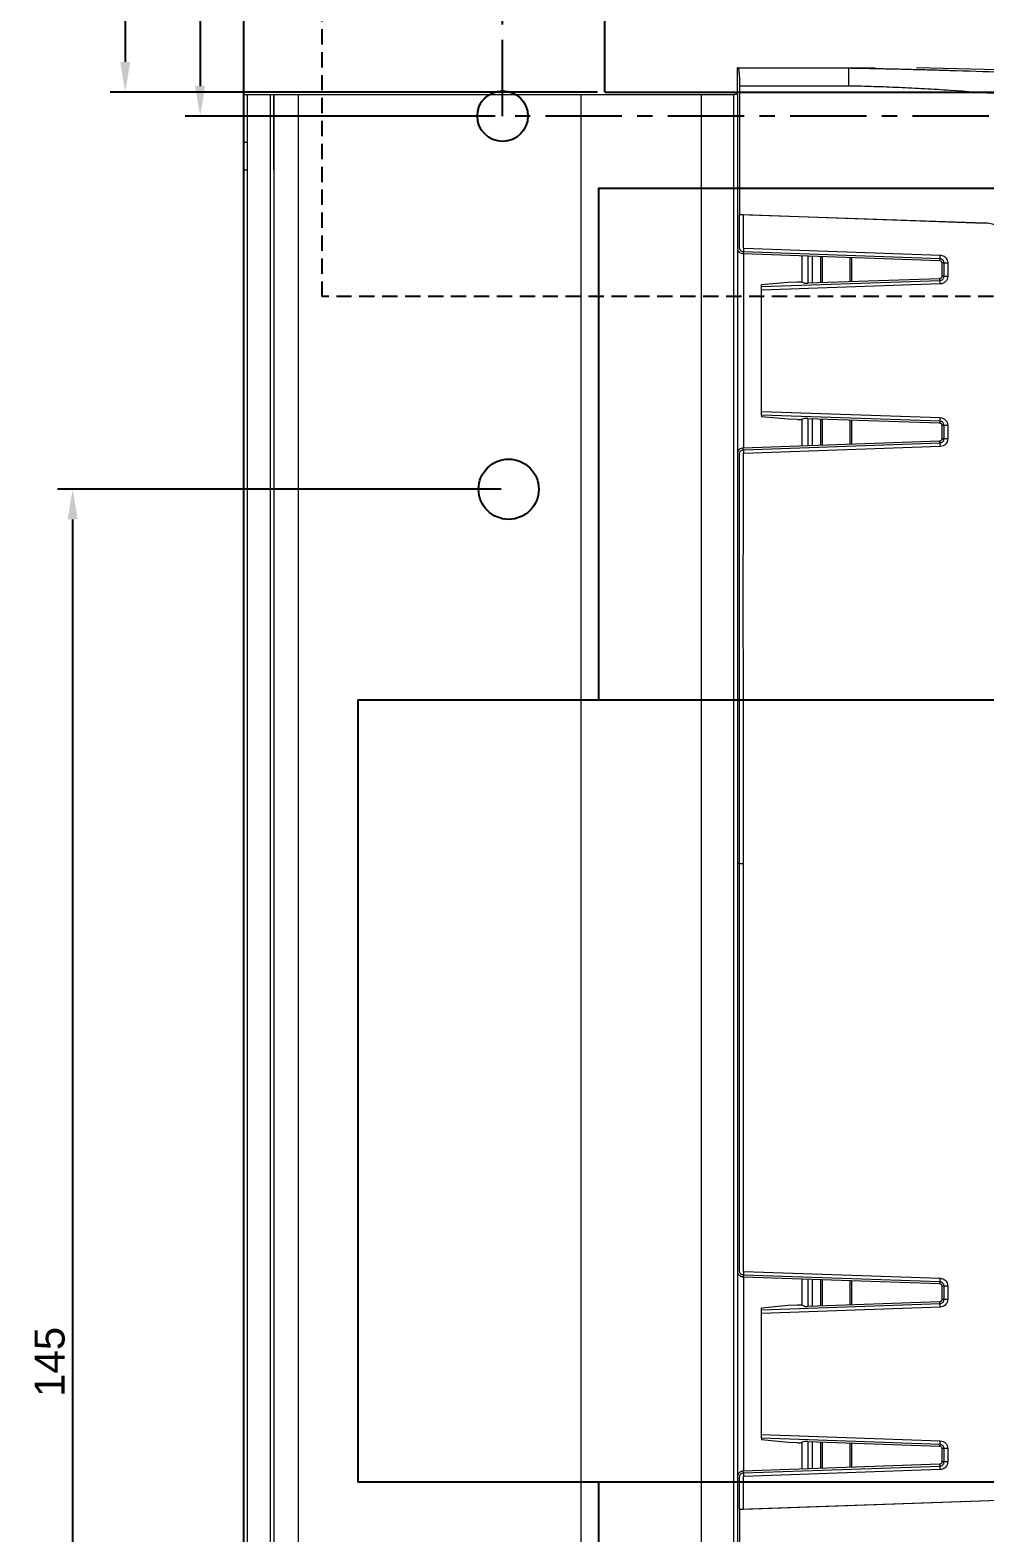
# Model space of a CAD drawing. Header units: millimetres. Extents: x -829 to 2887, y -460 to 1788.
# Drawn here: x 39.7 to 119.1, y 480.8 to 605.7 of the extents above; entities that cross this region are included whole.
import ezdxf

# ---------------------------------------------------------------- set-up
doc = ezdxf.new("R2010")
doc.units = ezdxf.units.MM
doc.linetypes.add('CENTER', pattern=[10.16, 6.35, -1.27, 1.27, -1.27])
doc.linetypes.add('HIDDEN', pattern=[1.905, 1.27, -0.635])
for name, color, linetype in [('CENTRO', 7, 'CENTER'), ('COTA', 1, 'Continuous'), ('Inversor', 4, 'Continuous'), ('Trafo12V', 2, 'Continuous')]:
    doc.layers.add(name, color=color, linetype=linetype)
doc.styles.get("Standard").update_dxf_attribs({"font": 'arial.ttf'})
doc.dimstyles.new('ISO-25', dxfattribs={"dimtxt": 2.5, "dimasz": 2.5, "dimexe": 1.25, "dimexo": 0.625, "dimtad": 1, "dimtxsty": 'Standard', "dimcen": 2.5, "dimadec": 0, "dimazin": 0, "dimtfac": 1, "dimtmove": 0, "dimatfit": 3, "dimfxl": 1, "dimarcsym": 0})

# ---------------------------------------------------------------- blocks, each defined once
blk = doc.blocks.new('*D158')
at = {"layer": 'COTA', "color": 0, "lineweight": -2}
for p, q in [((78.88, 567.54), (42.02, 567.54)), ((43.27, 565.04), (43.27, 425.04)), ((56.88, 422.54), (42.02, 422.54))]:
    blk.add_line(p, q, dxfattribs=at)
at = {"layer": 'COTA', "color": 0}
for points in [[(43.69, 565.04), (42.86, 565.04), (43.27, 567.54)], [(42.86, 425.04), (43.69, 425.04), (43.27, 422.54)]]:
    blk.add_solid(points, dxfattribs=at)
at = {"layer": 'Defpoints', "color": 0}
for p in [(79.5, 567.54), (43.27, 422.54), (57.5, 422.54)]:
    blk.add_point(p, dxfattribs=at)
at = {"layer": 'COTA', "color": 0, "insert": (41.37, 495.04), "char_height": 2.5, "attachment_point": 5, "rotation": 90}
blk.add_mtext('145', dxfattribs=at)
blk = doc.blocks.new('*D183')
at = {"layer": 'COTA', "color": 0, "lineweight": -2}
for p, q in [((86.88, 852.54), (46.39, 852.54)), ((47.64, 850.04), (47.64, 603.04)), ((86.88, 600.54), (46.39, 600.54))]:
    blk.add_line(p, q, dxfattribs=at)
at = {"layer": 'COTA', "color": 0}
for points in [[(48.06, 850.04), (47.23, 850.04), (47.64, 852.54)], [(47.23, 603.04), (48.06, 603.04), (47.64, 600.54)]]:
    blk.add_solid(points, dxfattribs=at)
at = {"layer": 'Defpoints', "color": 0}
for p in [(87.5, 852.54), (47.64, 600.54), (87.5, 600.54)]:
    blk.add_point(p, dxfattribs=at)
at = {"layer": 'COTA', "color": 0, "insert": (45.74, 726.54), "char_height": 2.5, "attachment_point": 5, "rotation": 90}
blk.add_mtext('252', dxfattribs=at)
blk = doc.blocks.new('*D192')
at = {"layer": 'COTA', "color": 0, "lineweight": -2}
for p, q in [((78.38, 733.54), (52.62, 733.54)), ((53.87, 731.04), (53.87, 601.04)), ((78.38, 598.54), (52.62, 598.54))]:
    blk.add_line(p, q, dxfattribs=at)
at = {"layer": 'COTA', "color": 0}
for points in [[(54.28, 731.04), (53.45, 731.04), (53.87, 733.54)], [(53.45, 601.04), (54.28, 601.04), (53.87, 598.54)]]:
    blk.add_solid(points, dxfattribs=at)
at = {"layer": 'Defpoints', "color": 0}
for p in [(79, 733.54), (53.87, 598.54), (79, 598.54)]:
    blk.add_point(p, dxfattribs=at)
at = {"layer": 'COTA', "color": 0, "insert": (51.96, 666.04), "char_height": 2.5, "attachment_point": 5, "rotation": 90}
blk.add_mtext('135', dxfattribs=at)

msp = doc.modelspace()

# ---------------------------------------------------------------- linework, layer by layer
for q in [(87.502, 852.541), (182.502, 600.541)]:
    msp.add_line((87.502, 600.541), q)
msp.add_lwpolyline([(57.502, 422.541), (57.502, 922.541), (557.502, 922.541), (557.502, 422.541)], close=True)
at = {"linetype": 'HIDDEN'}
msp.add_lwpolyline([(64.002, 583.541), (64.002, 883.541), (236.002, 883.541), (236.002, 583.541)], close=True, dxfattribs=at)
msp.add_circle((79.002, 598.541), 2.1)
at = {"layer": 'CENTRO'}
for p, q in [((79.002, 598.541), (79.002, 868.541)), ((221.002, 598.541), (79.002, 598.541))]:
    msp.add_line(p, q, dxfattribs=at)
at = {"layer": 'Inversor', "linetype": 'Continuous', "lineweight": 15}
for p, q in [((98.502, 602.541), (98.502, 600.541)), ((98.558, 602.541), (98.502, 602.541)), ((98.558, 602.541), (107.775, 602.541)), ((107.775, 602.541), (107.774, 602.541)), ((107.775, 602.541), (109.971, 602.541)), ((98.726, 590.375), (98.726, 601.041)), ((107.78, 601.041), (98.726, 601.041)), ((57.802, 600.341), (59.699, 600.341)), ((59.699, 600.341), (59.999, 600.341)), ((59.699, 600.341), (59.699, 472.541)), ((60, 600.341), (59.999, 600.341)), ((59.999, 600.341), (59.999, 472.541)), ((60, 596.341), (60, 600.341)), ((60, 600.341), (60.001, 600.341)), ((60.001, 600.341), (60.001, 596.341)), ((60.001, 600.341), (60.001, 600.341)), ((60.001, 600.341), (62.001, 600.341)), ((60.001, 600.341), (60.001, 472.541)), ((62.001, 600.341), (85.503, 600.341)), ((62.001, 600.341), (62.001, 472.541)), ((85.503, 600.341), (95.503, 600.341)), ((85.503, 600.341), (85.503, 472.541)), ((95.503, 600.341), (98.215, 600.341)), ((95.503, 600.341), (95.503, 472.541)), ((98.515, 600.341), (98.215, 600.341)), ((98.215, 472.541), (98.215, 600.341)), ((98.502, 600.341), (98.502, 600.541)), ((98.515, 600.341), (98.515, 472.541)), ((57.802, 596.341), (57.502, 596.341)), ((60.001, 596.341), (60, 596.341)), ((57.502, 594.091), (57.802, 594.091)), ((98.684, 590.343), (98.726, 590.375)), ((98.726, 590.375), (119.084, 589.663)), ((98.989, 590.357), (119.081, 589.654)), ((119.081, 589.654), (119.084, 589.663)), ((99.029, 587.26), (98.984, 587.118)), ((98.984, 587.118), (115.309, 586.548)), ((99.015, 587.117), (99.015, 570.966)), ((115.354, 586.69), (99.029, 587.26)), ((99.046, 587.559), (115.371, 586.989)), ((103.902, 584.716), (103.902, 586.946)), ((104.402, 584.654), (104.402, 586.929)), ((104.716, 586.918), (104.716, 584.665)), ((115.354, 586.69), (115.309, 586.548)), ((115.502, 586.348), (115.502, 585.235)), ((115.684, 586.348), (115.502, 586.348)), ((115.684, 586.348), (115.989, 586.348)), ((115.684, 585.235), (115.684, 586.348)), ((115.989, 586.348), (115.989, 585.235)), ((100.502, 584.374), (115.354, 584.892)), ((115.371, 584.594), (100.502, 584.075)), ((100.502, 584.374), (100.502, 584.518)), ((100.502, 584.075), (100.502, 584.374)), ((104.079, 584.663), (103.802, 584.745)), ((115.309, 585.035), (104.377, 584.653)), ((115.354, 584.892), (115.309, 585.035)), ((115.684, 585.235), (115.502, 585.235)), ((115.684, 585.235), (115.989, 585.235)), ((100.502, 574.008), (100.502, 584.075)), ((100.502, 573.709), (100.502, 574.008)), ((100.502, 574.008), (115.371, 573.489)), ((100.502, 573.709), (100.502, 573.565)), ((115.354, 573.19), (100.502, 573.709)), ((104.079, 573.42), (103.802, 573.338)), ((103.902, 571.136), (103.902, 573.367)), ((104.377, 573.43), (115.309, 573.048)), ((104.402, 571.154), (104.402, 573.429)), ((104.716, 573.418), (104.716, 571.165)), ((115.354, 573.19), (115.309, 573.048)), ((115.502, 572.848), (115.502, 571.735)), ((115.684, 572.848), (115.502, 572.848)), ((115.989, 572.848), (115.684, 572.848)), ((115.684, 571.735), (115.684, 572.848)), ((115.989, 572.848), (115.989, 571.735)), ((115.309, 571.535), (98.984, 570.965)), ((99.029, 570.822), (98.984, 570.965)), ((99.029, 570.822), (115.354, 571.392)), ((115.371, 571.094), (99.046, 570.524)), ((115.354, 571.392), (115.309, 571.535)), ((115.684, 571.735), (115.502, 571.735)), ((98.989, 536.434), (98.684, 536.434)), ((98.984, 502.118), (115.309, 501.548)), ((99.015, 502.117), (99.015, 485.966)), ((115.354, 501.69), (99.029, 502.26)), ((99.046, 502.559), (115.371, 501.989)), ((103.902, 499.716), (103.902, 501.946)), ((104.402, 499.654), (104.402, 501.929)), ((104.716, 501.918), (104.716, 499.665)), ((115.354, 501.69), (115.309, 501.548)), ((115.502, 501.348), (115.502, 500.235)), ((115.684, 501.348), (115.502, 501.348)), ((115.989, 501.348), (115.684, 501.348)), ((115.684, 500.235), (115.684, 501.348)), ((115.989, 501.348), (115.989, 500.235)), ((100.502, 499.374), (115.354, 499.892)), ((115.371, 499.594), (100.502, 499.075)), ((100.502, 499.374), (100.502, 499.518)), ((104.079, 499.663), (103.802, 499.745)), ((115.309, 500.035), (104.377, 499.653)), ((115.354, 499.892), (115.309, 500.035)), ((115.684, 500.235), (115.502, 500.235)), ((115.989, 500.235), (115.684, 500.235)), ((100.502, 499.075), (100.502, 499.374)), ((100.502, 489.008), (100.502, 499.075)), ((100.502, 488.709), (100.502, 489.008)), ((100.502, 489.008), (115.371, 488.489)), ((100.502, 488.709), (100.502, 488.565)), ((115.354, 488.19), (100.502, 488.709)), ((104.079, 488.42), (103.802, 488.338)), ((103.902, 486.136), (103.902, 488.367)), ((104.377, 488.43), (115.309, 488.048)), ((104.402, 486.154), (104.402, 488.429)), ((104.716, 488.418), (104.716, 486.165)), ((115.354, 488.19), (115.309, 488.048)), ((115.502, 487.848), (115.502, 486.735)), ((115.684, 487.848), (115.502, 487.848)), ((115.989, 487.848), (115.684, 487.848)), ((115.684, 486.735), (115.684, 487.848)), ((115.989, 487.848), (115.989, 486.735)), ((115.309, 486.535), (98.984, 485.965)), ((99.029, 485.822), (98.984, 485.965)), ((99.029, 485.822), (115.354, 486.392)), ((115.371, 486.094), (99.046, 485.524)), ((115.354, 486.392), (115.309, 486.535)), ((115.684, 486.735), (115.502, 486.735)), ((115.989, 486.735), (115.684, 486.735)), ((124.057, 483.662), (98.726, 482.777)), ((124.054, 483.67), (98.989, 482.795)), ((98.726, 482.777), (98.684, 482.809)), ((98.726, 470.541), (98.726, 482.777))]:
    msp.add_line(p, q, dxfattribs=at)
at = {"layer": 'Inversor', "linetype": 'Continuous', "lineweight": 0}
for p, q in [((57.502, 600.341), (57.802, 600.341)), ((57.502, 472.541), (57.502, 600.341)), ((57.802, 472.541), (57.802, 600.341)), ((105.426, 586.893), (105.426, 584.69)), ((105.567, 586.888), (105.567, 584.694)), ((107.858, 586.808), (107.858, 584.774)), ((108.002, 586.803), (108.002, 584.78)), ((102.741, 584.728), (100.502, 584.518)), ((103.505, 584.755), (102.741, 584.728)), ((102.741, 573.354), (100.502, 573.565)), ((103.505, 573.328), (102.741, 573.354)), ((105.426, 573.393), (105.426, 571.19)), ((105.567, 573.388), (105.567, 571.194)), ((107.858, 573.308), (107.858, 571.275)), ((108.002, 573.303), (108.002, 571.28)), ((115.989, 571.735), (115.684, 571.735)), ((99.029, 502.26), (98.984, 502.118)), ((105.426, 501.893), (105.426, 499.69)), ((105.567, 501.888), (105.567, 499.694)), ((107.858, 501.808), (107.858, 499.774)), ((108.002, 501.803), (108.002, 499.78)), ((102.741, 499.728), (100.502, 499.518)), ((103.505, 499.755), (102.741, 499.728)), ((102.741, 488.354), (100.502, 488.565)), ((103.505, 488.328), (102.741, 488.354)), ((105.426, 488.393), (105.426, 486.19)), ((105.567, 488.388), (105.567, 486.194)), ((107.858, 488.308), (107.858, 486.274)), ((108.002, 488.303), (108.002, 486.279))]:
    msp.add_line(p, q, dxfattribs=at)
at = {"layer": 'Inversor', "linetype": 'Continuous', "lineweight": 15}
for centre, radius, start, end in [((100.608, -71.972), 674.634, 87.384301, 88.913396), ((118.977, 586.666), 2.991, 13.91929, 87.99213), ((95.352, 587.622), 3.695, 354.39057, 359.03068), ((111.678, 587.051), 3.694, 354.38973, 359.03153), ((111.676, 584.531), 3.695, 0.96932, 5.60943), ((111.676, 573.552), 3.695, 354.39057, 359.03068), ((95.352, 570.461), 3.695, 0.96932, 5.60943), ((95.352, 502.622), 3.695, 354.39057, 359.03068), ((111.676, 502.052), 3.695, 354.39057, 359.03068), ((111.678, 499.531), 3.694, 0.96847, 5.61027), ((111.675, 488.552), 3.696, 354.3912, 359.03005), ((95.353, 485.461), 3.694, 0.96847, 5.61027), ((111.677, 486.031), 3.694, 0.96939, 5.61002)]:
    msp.add_arc(centre, radius, start, end, dxfattribs=at)
at = {"layer": 'Inversor', "linetype": 'Continuous', "lineweight": 0}
msp.add_arc((111.676, 571.031), 3.695, 0.96932, 5.60943, dxfattribs=at)
at = {"layer": 'Inversor', "linetype": 'Continuous', "lineweight": 15}
msp.add_ellipse((60, 596.341), major_axis=(0, 2.25), ratio=0.0002277, start_param=1.5707963, end_param=4.712389, dxfattribs=at)
at = {"layer": 'Inversor', "linetype": 'Continuous', "lineweight": 0}
for centre, major_axis, start_param, end_param in [((103.512, 584.729), (0.3, 0.01), 0.2588863, 1.5925446), ((104.369, 584.679), (0.3, 0.01), 3.4004789, 4.7341372), ((103.512, 573.354), (0.3, -0.01), 4.6906407, 6.024299), ((104.369, 573.404), (0.3, -0.01), 1.5490481, 2.8827064), ((103.512, 499.729), (0.3, 0.01), 0.2588863, 1.5925446), ((104.369, 499.679), (0.3, 0.01), 3.4004789, 4.7341372), ((103.512, 488.354), (0.3, -0.01), 4.6906407, 6.024299), ((104.369, 488.404), (0.3, -0.01), 1.5490481, 2.8827064)]:
    msp.add_ellipse(centre, major_axis=major_axis, ratio=0.0882808, start_param=start_param, end_param=end_param, dxfattribs=at)
at = {"layer": 'Inversor', "linetype": 'Continuous', "lineweight": 15}
for points, knots in [([(98.726, 601.041), (98.724, 601.21), (98.72, 601.546), (98.692, 601.994), (98.649, 602.334), (98.602, 602.515), (98.57, 602.534), (98.558, 602.541)], [0, 0, 0, 0, 0.2136801, 0.4273335, 0.6413594, 0.8561563, 1, 1, 1, 1]), ([(107.78, 601.041), (107.783, 601.217), (107.785, 601.407), (107.786, 601.775), (107.786, 601.952), (107.784, 602.245), (107.782, 602.36), (107.778, 602.507), (107.776, 602.54), (107.774, 602.541)], [0, 0, 0, 0, 0.25, 0.25, 0.5, 0.5, 0.75, 0.75, 1, 1, 1, 1]), ([(107.774, 602.541), (108.295, 602.532), (109.314, 602.513), (110.809, 602.481), (112.239, 602.448), (113.603, 602.414), (114.901, 602.38), (117.207, 602.314), (120.408, 602.212), (126.1, 601.998), (132.997, 601.679), (141.398, 601.196), (149.627, 600.627), (156.586, 600.063), (162.092, 599.566), (165.771, 599.211), (168.967, 598.886), (171.712, 598.596), (173.556, 598.392), (174.485, 598.288)], [0, 0, 0, 0, 0.0232894, 0.0456064, 0.0669477, 0.0873104, 0.1066914, 0.1250881, 0.1906818, 0.2502362, 0.3805944, 0.5007782, 0.6285203, 0.7513159, 0.814294, 0.876469, 0.91699, 0.9581654, 1, 1, 1, 1]), ([(174.436, 593.276), (173.699, 593.361), (172.368, 593.513), (170.358, 593.754), (168.377, 594.003), (165.691, 594.354), (162.213, 594.831), (158.417, 595.375), (154.174, 596.002), (148.627, 596.827), (142.646, 597.714), (137.084, 598.487), (132.863, 599.041), (128.748, 599.537), (124.525, 599.992), (120.372, 600.376), (116.859, 600.639), (114.072, 600.806), (111.957, 600.91), (109.862, 600.991), (108.472, 601.025), (107.78, 601.041)], [0, 0, 0, 0, 0.0331399, 0.059861, 0.09046, 0.1223214, 0.1808736, 0.2473344, 0.2936304, 0.3725318, 0.4979003, 0.5637623, 0.6233986, 0.6881259, 0.7489395, 0.8131505, 0.874475, 0.9063398, 0.9378797, 0.9690985, 1, 1, 1, 1]), ([(99.029, 587.26), (99.029, 587.26), (98.988, 587.26), (98.908, 587.28), (98.798, 587.345), (98.724, 587.441), (98.683, 587.557), (98.688, 587.999), (98.682, 588.925), (98.683, 589.816), (98.684, 590.343)], [0, 0, 0, 0, 0.0000182, 0.0379246, 0.0733679, 0.1153821, 0.1465379, 0.1841252, 0.5173482, 1, 1, 1, 1]), ([(98.684, 590.343), (98.691, 590.346), (98.705, 590.351), (98.767, 590.357), (98.85, 590.359), (98.929, 590.359), (98.976, 590.357), (98.989, 590.357)], [0, 0, 0, 0, 0.22775424, 0.455575, 0.68265064, 0.90891059, 1, 1, 1, 1]), ([(98.989, 590.357), (98.989, 590.157), (98.989, 589.714), (98.989, 589.109), (98.989, 588.596), (98.989, 588.252), (98.99, 588.023), (98.989, 587.869), (98.99, 587.767), (98.989, 587.698), (98.99, 587.649), (98.987, 587.614), (98.996, 587.589), (99.008, 587.573), (99.026, 587.562), (99.04, 587.56), (99.046, 587.559)], [0, 0, 0, 0, 0.2121149, 0.4694384, 0.6415283, 0.7566201, 0.8335938, 0.8850817, 0.9195123, 0.9425327, 0.9579359, 0.971795, 0.9782326, 0.9857376, 0.992851, 1, 1, 1, 1]), ([(98.515, 587.545), (98.519, 587.511), (98.53, 587.422), (98.611, 587.293), (98.738, 587.182), (98.872, 587.128), (98.956, 587.121), (98.984, 587.118)], [0, 0, 0, 0, 0.14782061, 0.39010335, 0.63563826, 0.87509579, 1, 1, 1, 1]), ([(115.371, 586.989), (115.41, 586.985), (115.521, 586.975), (115.694, 586.902), (115.857, 586.758), (115.968, 586.565), (115.982, 586.42), (115.989, 586.348)], [0, 0, 0, 0, 0.1215331, 0.3391582, 0.5601478, 0.78002, 1, 1, 1, 1]), ([(115.309, 586.548), (115.331, 586.545), (115.376, 586.539), (115.435, 586.502), (115.478, 586.45), (115.499, 586.395), (115.501, 586.361), (115.502, 586.348)], [0, 0, 0, 0, 0.2206721, 0.4411265, 0.6633556, 0.8793737, 1, 1, 1, 1]), ([(115.684, 586.348), (115.684, 586.348), (115.684, 586.387), (115.67, 586.464), (115.614, 586.567), (115.526, 586.644), (115.434, 586.681), (115.375, 586.69), (115.354, 586.69), (115.354, 586.69)], [0, 0, 0, 0, 0.0001139, 0.2196452, 0.4406474, 0.6600383, 0.8793922, 0.9998861, 1, 1, 1, 1]), ([(115.502, 585.235), (115.499, 585.212), (115.495, 585.167), (115.46, 585.107), (115.409, 585.062), (115.355, 585.039), (115.321, 585.036), (115.309, 585.035)], [0, 0, 0, 0, 0.2204923, 0.4408324, 0.6629725, 0.8789571, 1, 1, 1, 1]), ([(115.354, 584.892), (115.354, 584.892), (115.392, 584.892), (115.469, 584.911), (115.57, 584.97), (115.644, 585.061), (115.678, 585.154), (115.684, 585.214), (115.684, 585.235), (115.684, 585.235)], [0, 0, 0, 0, 0.0001139, 0.2197282, 0.4407912, 0.660215, 0.8795691, 0.9998861, 1, 1, 1, 1]), ([(115.989, 585.235), (115.989, 585.069), (115.923, 584.907), (115.696, 584.671), (115.536, 584.6), (115.371, 584.594)], [0, 0, 0, 0, 0.5, 0.5, 1, 1, 1, 1]), ([(115.684, 572.848), (115.684, 572.848), (115.684, 572.887), (115.67, 572.964), (115.614, 573.067), (115.526, 573.144), (115.434, 573.181), (115.375, 573.19), (115.354, 573.19), (115.354, 573.19)], [0, 0, 0, 0, 0.0001139, 0.2196421, 0.4406411, 0.6600289, 0.8794012, 0.9998861, 1, 1, 1, 1]), ([(115.371, 573.489), (115.536, 573.483), (115.696, 573.411), (115.923, 573.176), (115.989, 573.014), (115.989, 572.848)], [0, 0, 0, 0, 0.5, 0.5, 1, 1, 1, 1]), ([(115.309, 573.048), (115.331, 573.045), (115.376, 573.039), (115.435, 573.002), (115.478, 572.949), (115.499, 572.895), (115.501, 572.861), (115.502, 572.848)], [0, 0, 0, 0, 0.2206454, 0.4411434, 0.6633657, 0.8793774, 1, 1, 1, 1]), ([(98.984, 570.965), (98.925, 570.956), (98.811, 570.94), (98.664, 570.845), (98.557, 570.717), (98.528, 570.614), (98.515, 570.566)], [0, 0, 0, 0, 0.2662262, 0.5193335, 0.7756431, 1, 1, 1, 1]), ([(98.684, 536.434), (98.684, 536.634), (98.684, 537.634), (98.684, 541.834), (98.684, 548.239), (98.684, 555.454), (98.684, 560.544), (98.684, 563.948), (98.684, 566.225), (98.684, 567.748), (98.683, 568.766), (98.685, 569.447), (98.682, 569.903), (98.69, 570.238), (98.67, 570.451), (98.706, 570.598), (98.753, 570.688), (98.846, 570.774), (98.947, 570.813), (99.009, 570.822), (99.029, 570.822), (99.029, 570.822)], [0, 0, 0, 0, 0.0173515, 0.0867602, 0.3643941, 0.5730968, 0.7126761, 0.8060255, 0.8684564, 0.9102096, 0.938134, 0.9568093, 0.969299, 0.9776524, 0.9860075, 0.9874612, 0.9907692, 0.9946287, 0.9982095, 0.9999983, 1, 1, 1, 1]), ([(115.502, 571.735), (115.499, 571.712), (115.495, 571.667), (115.46, 571.607), (115.409, 571.562), (115.355, 571.539), (115.321, 571.536), (115.309, 571.535)], [0, 0, 0, 0, 0.2204923, 0.4408324, 0.6629725, 0.8789571, 1, 1, 1, 1]), ([(99.046, 570.524), (99.043, 570.523), (99.033, 570.522), (99.017, 570.516), (99.001, 570.502), (98.99, 570.481), (98.977, 570.09), (99.013, 568.239), (98.948, 560.427), (98.992, 551.902), (98.989, 543.224), (98.99, 539.674), (98.989, 537.244), (98.989, 536.434)], [0, 0, 0, 0, 0.0002713, 0.0009196, 0.0015139, 0.002103, 0.0028717, 0.0354875, 0.165951, 0.6878041, 0.7863705, 0.9287905, 1, 1, 1, 1]), ([(98.989, 536.434), (98.989, 536.234), (98.989, 535.234), (98.989, 531.034), (98.989, 524.685), (98.989, 517.566), (98.989, 512.595), (98.989, 509.271), (98.989, 507.048), (98.989, 505.561), (98.989, 504.567), (98.99, 503.902), (98.989, 503.504), (98.99, 503.129), (98.986, 502.882), (98.99, 502.662), (98.985, 502.623), (98.996, 502.589), (99.008, 502.573), (99.026, 502.562), (99.04, 502.56), (99.046, 502.559)], [0, 0, 0, 0, 0.0176963, 0.0884807, 0.3716167, 0.5794388, 0.7184288, 0.8113844, 0.8735522, 0.9151293, 0.9429364, 0.9615328, 0.9739703, 0.9781296, 0.9947659, 0.9957064, 0.9976465, 0.9981835, 0.9988104, 0.9994034, 1, 1, 1, 1]), ([(115.371, 501.989), (115.41, 501.985), (115.521, 501.975), (115.694, 501.902), (115.857, 501.758), (115.968, 501.565), (115.982, 501.42), (115.989, 501.348)], [0, 0, 0, 0, 0.1215319, 0.3391549, 0.5601221, 0.7799922, 1, 1, 1, 1]), ([(115.309, 501.548), (115.331, 501.545), (115.376, 501.539), (115.435, 501.502), (115.478, 501.449), (115.499, 501.395), (115.501, 501.361), (115.502, 501.348)], [0, 0, 0, 0, 0.2206454, 0.4411434, 0.6633657, 0.8793774, 1, 1, 1, 1]), ([(115.684, 501.348), (115.684, 501.348), (115.684, 501.387), (115.67, 501.464), (115.614, 501.567), (115.526, 501.644), (115.434, 501.681), (115.375, 501.69), (115.354, 501.69), (115.354, 501.69)], [0, 0, 0, 0, 0.0001139, 0.2196421, 0.4406411, 0.6600289, 0.8794012, 0.9998861, 1, 1, 1, 1]), ([(115.502, 500.235), (115.499, 500.212), (115.495, 500.167), (115.46, 500.107), (115.409, 500.062), (115.355, 500.039), (115.321, 500.036), (115.309, 500.035)], [0, 0, 0, 0, 0.2204984, 0.4408446, 0.6629265, 0.8789537, 1, 1, 1, 1]), ([(115.354, 499.892), (115.354, 499.892), (115.392, 499.892), (115.469, 499.911), (115.57, 499.97), (115.644, 500.061), (115.678, 500.154), (115.684, 500.214), (115.684, 500.235), (115.684, 500.235)], [0, 0, 0, 0, 0.0001139, 0.2197282, 0.4407912, 0.660215, 0.8795691, 0.9998861, 1, 1, 1, 1]), ([(115.989, 500.235), (115.987, 500.195), (115.981, 500.084), (115.914, 499.909), (115.775, 499.74), (115.586, 499.623), (115.443, 499.604), (115.371, 499.594)], [0, 0, 0, 0, 0.1214197, 0.339055, 0.5600234, 0.7799459, 1, 1, 1, 1]), ([(115.684, 487.848), (115.684, 487.848), (115.684, 487.887), (115.67, 487.964), (115.614, 488.067), (115.526, 488.144), (115.434, 488.181), (115.375, 488.19), (115.354, 488.19), (115.354, 488.19)], [0, 0, 0, 0, 0.0001139, 0.2196531, 0.4406132, 0.6600119, 0.8793952, 0.9998861, 1, 1, 1, 1]), ([(115.371, 488.489), (115.536, 488.483), (115.696, 488.411), (115.923, 488.176), (115.989, 488.014), (115.989, 487.848)], [0, 0, 0, 0, 0.5, 0.5, 1, 1, 1, 1]), ([(115.309, 488.048), (115.331, 488.045), (115.376, 488.039), (115.435, 488.002), (115.478, 487.949), (115.499, 487.895), (115.501, 487.861), (115.502, 487.848)], [0, 0, 0, 0, 0.2206612, 0.4411249, 0.6634386, 0.8794657, 1, 1, 1, 1]), ([(98.984, 485.965), (98.928, 485.957), (98.815, 485.941), (98.669, 485.85), (98.56, 485.722), (98.529, 485.618), (98.515, 485.569)], [0, 0, 0, 0, 0.255854, 0.511482, 0.7691632, 1, 1, 1, 1]), ([(98.684, 482.809), (98.684, 483.009), (98.684, 483.475), (98.684, 484.12), (98.685, 484.683), (98.683, 485.062), (98.687, 485.338), (98.677, 485.522), (98.734, 485.655), (98.798, 485.738), (98.908, 485.803), (98.988, 485.822), (99.029, 485.822), (99.029, 485.822)], [0, 0, 0, 0, 0.1873673, 0.4370323, 0.6039998, 0.7156682, 0.7903527, 0.8652687, 0.8821272, 0.9250487, 0.9612588, 0.9999814, 1, 1, 1, 1]), ([(115.502, 486.735), (115.499, 486.712), (115.495, 486.667), (115.46, 486.607), (115.409, 486.562), (115.355, 486.539), (115.321, 486.536), (115.309, 486.535)], [0, 0, 0, 0, 0.220503, 0.4407686, 0.6629194, 0.8789512, 1, 1, 1, 1]), ([(115.354, 486.392), (115.354, 486.392), (115.388, 486.41), (115.471, 486.403), (115.569, 486.472), (115.644, 486.56), (115.678, 486.654), (115.684, 486.714), (115.684, 486.735), (115.684, 486.735)], [0, 0, 0, 0, 0.0001274, 0.2197452, 0.4407823, 0.6602096, 0.8795672, 0.9998861, 1, 1, 1, 1]), ([(115.989, 486.735), (115.987, 486.695), (115.981, 486.584), (115.914, 486.409), (115.775, 486.24), (115.586, 486.123), (115.443, 486.104), (115.371, 486.094)], [0, 0, 0, 0, 0.121421, 0.3390303, 0.5600246, 0.7799496, 1, 1, 1, 1]), ([(99.046, 485.524), (99.04, 485.523), (99.026, 485.521), (99.008, 485.51), (98.996, 485.494), (98.985, 485.46), (99.021, 485.064), (98.971, 484.177), (98.983, 483.304), (98.989, 482.795)], [0, 0, 0, 0, 0.0073276, 0.0146187, 0.0223113, 0.0289061, 0.0526991, 0.4474636, 1, 1, 1, 1]), ([(98.989, 482.795), (98.956, 482.794), (98.889, 482.792), (98.798, 482.794), (98.728, 482.798), (98.693, 482.803), (98.686, 482.807), (98.684, 482.809)], [0, 0, 0, 0, 0.2261488, 0.4523487, 0.6785384, 0.9051536, 1, 1, 1, 1])]:
    msp.add_open_spline(points, degree=3, knots=knots, dxfattribs=at)
at = {"layer": 'Inversor', "linetype": 'Continuous', "lineweight": 0}
for points, knots in [([(115.354, 571.392), (115.354, 571.392), (115.392, 571.392), (115.469, 571.411), (115.57, 571.47), (115.644, 571.561), (115.678, 571.654), (115.684, 571.714), (115.684, 571.735), (115.684, 571.735)], [0, 0, 0, 0, 0.0001139, 0.2197282, 0.4407912, 0.660215, 0.8795691, 0.9998861, 1, 1, 1, 1]), ([(115.989, 571.735), (115.989, 571.569), (115.923, 571.407), (115.696, 571.171), (115.536, 571.1), (115.371, 571.094)], [0, 0, 0, 0, 0.5, 0.5, 1, 1, 1, 1]), ([(98.502, 536.54), (98.54, 536.523), (98.601, 536.496), (98.661, 536.451), (98.684, 536.434)], [0, 0, 0, 0, 0.6281617, 1, 1, 1, 1]), ([(99.029, 502.26), (99.029, 502.26), (98.988, 502.26), (98.908, 502.28), (98.798, 502.345), (98.723, 502.441), (98.683, 502.557), (98.688, 502.999), (98.677, 504.85), (98.696, 512.495), (98.684, 520.154), (98.684, 527.75), (98.684, 531.372), (98.684, 534.594), (98.684, 536.434)], [0, 0, 0, 0, 0.0000017, 0.0036114, 0.0069863, 0.0109862, 0.0139537, 0.0175319, 0.0492615, 0.1761791, 0.6838495, 0.7187031, 0.8393346, 1, 1, 1, 1]), ([(98.515, 502.545), (98.519, 502.511), (98.53, 502.422), (98.611, 502.293), (98.738, 502.182), (98.872, 502.128), (98.956, 502.121), (98.984, 502.118)], [0, 0, 0, 0, 0.1478568, 0.3901292, 0.6356537, 0.8751011, 1, 1, 1, 1])]:
    msp.add_open_spline(points, degree=3, knots=knots, dxfattribs=at)
at = {"layer": 'Trafo12V'}
for points in [[(87.002, 592.541), (172.002, 592.541)], [(87.002, 550.041), (87.002, 592.541), (172.002, 592.541), (172.002, 550.041)], [(67.002, 485.041), (67.002, 550.041)], [(172.002, 485.041), (172.002, 442.541), (87.002, 442.541), (87.002, 485.041)]]:
    msp.add_lwpolyline(points, dxfattribs=at)
msp.add_lwpolyline([(192.002, 550.041), (192.002, 485.041), (67.002, 485.041), (67.002, 550.041)], close=True, dxfattribs=at)
msp.add_circle((79.502, 567.541), 2.5, dxfattribs=at)

# ---------------------------------------------------------------- dimensions: what is measured, and where the dimension line sits
at = {"layer": 'COTA'}
for base, p1, p2, picture, middle in [((47.643, 600.541), (87.502, 852.541), (87.502, 600.541), '*D183', (45.742, 726.541)), ((53.865, 598.541), (79.002, 733.541), (79.002, 598.541), '*D192', (51.964, 666.041)), ((43.274, 422.541), (79.502, 567.541), (57.502, 422.541), '*D158', (41.373, 495.041))]:
    dim = msp.add_linear_dim(base=base, p1=p1, p2=p2, angle=90, dimstyle='ISO-25', dxfattribs=at)
    dim.commit()
    dim.dimension.update_dxf_attribs({"geometry": picture, "text_midpoint": middle})

doc.saveas('drawing.dxf')
